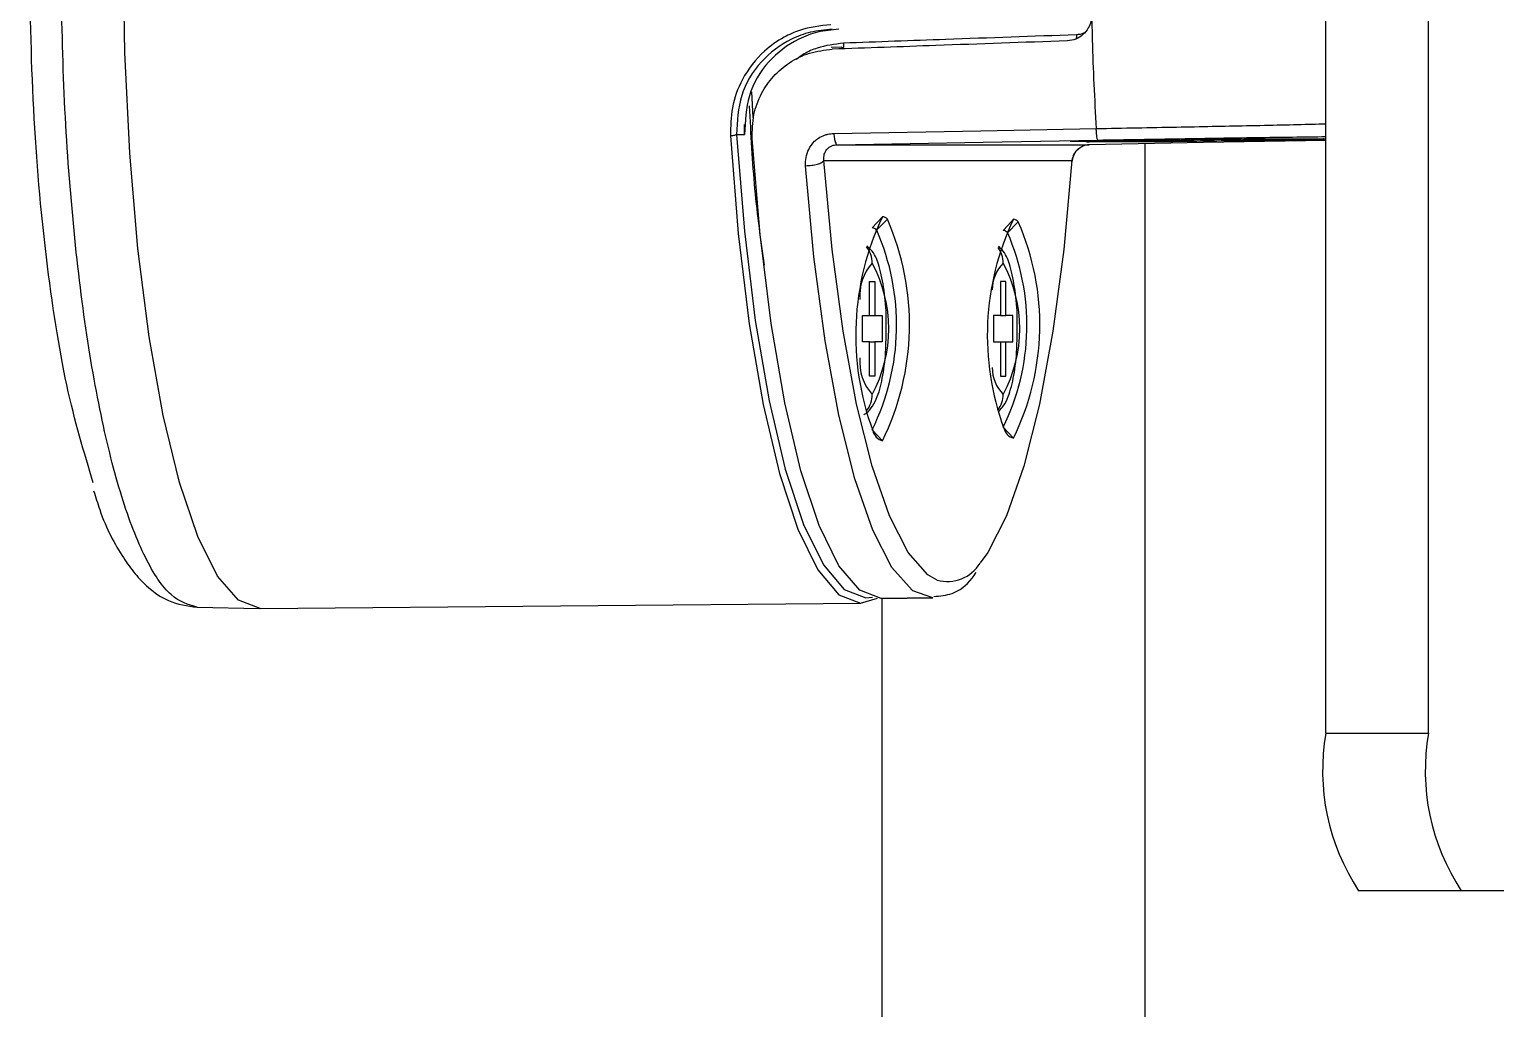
# Model space of a CAD drawing. Header units: millimetres. Extents: x 3916 to 10869, y 6515 to 11511.
# Drawn here: x 6060.06 to 6088, y 9493.54 to 9512.19 of the extents above; entities that cross this region are included whole.
import ezdxf

# ---------------------------------------------------------------- set-up
doc = ezdxf.new("R2010")
doc.units = ezdxf.units.MM
doc.header["$LTSCALE"] = 50

msp = doc.modelspace()

# ---------------------------------------------------------------- linework, layer by layer
at = {"color": 7, "linetype": 'Continuous', "lineweight": 25}
for p, q in [((6084.761, 9498.787), (6084.761, 9592.787)), ((6086.717, 9498.787), (6086.717, 9592.787)), ((6075.536, 9511.849), (6075.336, 9511.843)), ((6075.536, 9511.849), (6075.532, 9511.811)), ((6073.817, 9510.997), (6073.845, 9510.509)), ((6073.534, 9510.189), (6073.687, 9510.189)), ((6073.687, 9510.189), (6073.686, 9510.375)), ((6073.687, 9510.189), (6073.699, 9510.373)), ((6083.503, 9510.104), (6084.709, 9510.104)), ((6075.447, 9509.992), (6080.249, 9509.992)), ((6081.429, 9510.045), (6080.223, 9510.045)), ((6081.309, 9510.011), (6081.309, 8977.787)), ((6075.198, 9509.692), (6079.922, 9509.692)), ((6079.922, 9509.663), (6079.922, 9509.692)), ((6076.202, 9508.366), (6076.407, 9508.572)), ((6078.695, 9508.317), (6078.9, 9508.523)), ((6076.065, 9507.387), (6076.169, 9507.387)), ((6076.065, 9506.737), (6076.065, 9507.387)), ((6076.169, 9507.387), (6076.169, 9506.737)), ((6078.664, 9507.387), (6078.56, 9507.387)), ((6078.56, 9507.387), (6078.56, 9506.737)), ((6078.664, 9506.737), (6078.664, 9507.387)), ((6075.93, 9506.737), (6076.065, 9506.737)), ((6075.93, 9506.237), (6075.93, 9506.737)), ((6076.065, 9506.737), (6076.169, 9506.737)), ((6076.169, 9506.737), (6076.304, 9506.737)), ((6076.304, 9506.737), (6076.304, 9506.237)), ((6078.56, 9506.737), (6078.425, 9506.737)), ((6078.425, 9506.737), (6078.425, 9506.237)), ((6078.56, 9506.737), (6078.664, 9506.737)), ((6078.799, 9506.737), (6078.664, 9506.737)), ((6078.799, 9506.237), (6078.799, 9506.737)), ((6076.065, 9506.237), (6075.93, 9506.237)), ((6076.065, 9505.587), (6076.065, 9506.237)), ((6076.065, 9506.237), (6076.169, 9506.237)), ((6076.169, 9506.237), (6076.169, 9505.587)), ((6076.304, 9506.237), (6076.169, 9506.237)), ((6078.425, 9506.237), (6078.56, 9506.237)), ((6078.56, 9506.237), (6078.56, 9505.587)), ((6078.56, 9506.237), (6078.664, 9506.237)), ((6078.664, 9505.587), (6078.664, 9506.237)), ((6078.664, 9506.237), (6078.799, 9506.237)), ((6076.169, 9505.587), (6076.065, 9505.587)), ((6078.56, 9505.587), (6078.664, 9505.587)), ((6076.312, 9504.353), (6076.117, 9504.563)), ((6078.807, 9504.403), (6078.612, 9504.613)), ((6077.269, 9501.362), (6076.888, 9501.499)), ((6063.256, 9501.183), (6064.443, 9501.162)), ((6064.458, 9501.162), (6075.902, 9501.264)), ((6077.269, 9501.362), (6076.288, 9501.353)), ((6076.293, 9501.353), (6077.274, 9501.362)), ((6076.309, 8977.787), (6076.309, 9501.354)), ((6084.761, 9498.787), (6086.717, 9498.787)), ((6087.341, 9495.787), (6085.385, 9495.787)), ((6096.375, 9495.787), (6087.341, 9495.787))]:
    msp.add_line(p, q, dxfattribs=at)
at = {"color": 7, "linetype": 'Continuous', "lineweight": 25, "flags": 128}
for points in [[(6064.458, 9501.162), (6064.453, 9501.162), (6064.045, 9501.316), (6063.646, 9501.776), (6063.268, 9502.53), (6062.919, 9503.559), (6062.608, 9504.838), (6062.342, 9506.335), (6062.128, 9508.014), (6061.971, 9509.834), (6061.876, 9511.749), (6061.843, 9513.712)], [(6073.417, 9510.161), (6073.566, 9508.303), (6073.775, 9506.584), (6074.039, 9505.048), (6074.35, 9503.733), (6074.701, 9502.674), (6075.082, 9501.897), (6075.484, 9501.423), (6075.897, 9501.264), (6076.215, 9501.358)], [(6073.534, 9510.189), (6073.683, 9508.347), (6073.89, 9506.642), (6074.152, 9505.117), (6074.46, 9503.813), (6074.808, 9502.763), (6075.186, 9501.992), (6075.585, 9501.522), (6075.995, 9501.364), (6076.122, 9501.379)], [(6076.288, 9501.353), (6075.88, 9501.51), (6075.483, 9501.976), (6075.106, 9502.74), (6074.759, 9503.781), (6074.45, 9505.075), (6074.189, 9506.587), (6073.98, 9508.28), (6073.83, 9510.111)], [(6075.385, 9510.207), (6078.185, 9510.258), (6080.385, 9510.298)], [(6075.447, 9509.992), (6078.229, 9510.042), (6080.414, 9510.081)], [(6084.761, 9510.073), (6082.431, 9510.031), (6080.249, 9509.992)], [(6076.888, 9501.499), (6076.876, 9501.508), (6076.491, 9501.942), (6076.126, 9502.654), (6075.787, 9503.627), (6075.483, 9504.839), (6075.222, 9506.26), (6075.008, 9507.857), (6074.848, 9509.592)], [(6077.356, 9501.702), (6077.176, 9501.804), (6076.801, 9502.228), (6076.444, 9502.923), (6076.114, 9503.872), (6075.817, 9505.054), (6075.562, 9506.441), (6075.354, 9507.999), (6075.198, 9509.692)], [(6079.922, 9509.692), (6079.766, 9507.999), (6079.558, 9506.441), (6079.302, 9505.054), (6079.006, 9503.872), (6078.675, 9502.923), (6078.319, 9502.228), (6078.171, 9502.027)], [(6076.312, 9508.621), (6076.203, 9508.503), (6076.117, 9508.41)], [(6078.807, 9508.571), (6078.698, 9508.453), (6078.612, 9508.36)]]:
    msp.add_lwpolyline(points, dxfattribs=at)
at = {"color": 7, "linetype": 'Continuous', "lineweight": 25}
for centre, radius, start, end in [((6138.207, 9513.691), 57.922, 181.20849, 181.68627), ((6135.685, 9513.606), 55.399, 181.6753, 183.4228), ((6081.056, 9506.364), 5.253, 154.5541, 200.2119), ((6076.303, 9508.487), 0.135, 39.1965, 85.9093), ((6071.832, 9506.564), 4.996, 333.7305, 23.6971), ((6083.44, 9506.367), 5.13, 154.5544, 200.2098), ((6078.798, 9508.44), 0.132, 39.1838, 85.9061), ((6074.432, 9506.562), 4.879, 333.731, 23.6958), ((6076.108, 9508.289), 0.121, 39.1965, 85.9093), ((6072.079, 9506.556), 4.503, 333.7305, 23.6971), ((6078.603, 9508.243), 0.118, 39.1838, 85.906), ((6074.679, 9506.555), 4.386, 333.731, 23.6958), ((6075.61, 9507.738), 0.507, 359.9161, 37.8883), ((6078.105, 9507.738), 0.507, 359.9234, 35.6461), ((6076.79, 9507.125), 0.91, 137.7243, 185.2076), ((6073.802, 9506.487), 2.631, 331.6281, 28.3719), ((6079.146, 9507.22), 0.743, 135.899, 179.4616), ((6076.297, 9506.487), 2.631, 331.6281, 28.3719), ((6076.79, 9505.849), 0.91, 174.7924, 222.2757), ((6079.146, 9505.754), 0.743, 180.5384, 224.101), ((6075.61, 9505.236), 0.507, 322.1117, 0.0839), ((6078.105, 9505.236), 0.507, 324.3539, 0.0766), ((6076.389, 9504.611), 0.27, 193.2556, 253.5503), ((6078.882, 9504.655), 0.263, 193.2441, 253.5411), ((6077.555, 9502.389), 0.715, 253.8089, 329.5461), ((6088.836, 9498.069), 4.138, 170.0132, 213.477), ((6090.792, 9498.069), 4.138, 170.0132, 213.477)]:
    msp.add_arc(centre, radius, start, end, dxfattribs=at)
for points, knots in [([(6061.277, 9503.554), (6061.101, 9504.134), (6060.748, 9505.292), (6060.363, 9507.789), (6060.106, 9510.639), (6060.074, 9512.688), (6060.058, 9513.712)], [0, 0, 0, 0, 0.2500024, 0.5000018, 0.7499994, 1, 1, 1, 1]), ([(6063.256, 9501.188), (6063.088, 9501.234), (6062.751, 9501.327), (6062.262, 9502.068), (6061.809, 9503.226), (6061.412, 9504.796), (6061.085, 9506.706), (6060.844, 9508.887), (6060.689, 9511.252), (6060.67, 9512.892), (6060.66, 9513.712)], [0, 0, 0, 0, 0.1229281, 0.2482285, 0.3735291, 0.4988236, 0.6241176, 0.7494115, 0.8747047, 1, 1, 1, 1]), ([(6080.298, 9512.47), (6080.295, 9512.425), (6080.29, 9512.336), (6080.235, 9512.202), (6080.139, 9512.081), (6080, 9511.991), (6079.892, 9511.977), (6079.837, 9511.97)], [0, 0, 0, 0, 0.173961, 0.350212, 0.567508, 0.783832, 1, 1, 1, 1]), ([(6075.331, 9512.277), (6075.128, 9512.254), (6074.817, 9512.219), (6074.393, 9512.026), (6073.99, 9511.742), (6073.634, 9511.28), (6073.424, 9510.71), (6073.419, 9510.34), (6073.417, 9510.161)], [0, 0, 0, 0, 0.1892119, 0.2898646, 0.4340381, 0.6499567, 0.8307748, 1, 1, 1, 1]), ([(6075.354, 9512.189), (6075.215, 9512.176), (6074.947, 9512.152), (6074.467, 9511.973), (6073.964, 9511.594), (6073.569, 9510.94), (6073.546, 9510.44), (6073.534, 9510.189)], [0, 0, 0, 0, 0.135922, 0.264866, 0.501257, 0.750544, 1, 1, 1, 1]), ([(6075.481, 9512.189), (6075.346, 9512.176), (6075.082, 9512.153), (6074.606, 9511.974), (6074.106, 9511.595), (6073.717, 9510.939), (6073.697, 9510.439), (6073.687, 9510.189)], [0, 0, 0, 0, 0.133831, 0.262052, 0.501043, 0.750424, 1, 1, 1, 1]), ([(6080.007, 9512.084), (6079.178, 9512.055), (6077.698, 9512.002), (6076.219, 9511.949), (6075.568, 9511.926)], [0, 0, 0, 0, 0.560319, 1, 1, 1, 1]), ([(6080.007, 9512.084), (6080.007, 9512.068), (6080.008, 9512.039), (6080.005, 9512.017), (6080.003, 9512.007)], [0, 0, 0, 0, 0.569352, 1, 1, 1, 1]), ([(6080.165, 9512.128), (6080.149, 9512.12), (6080.121, 9512.105), (6080.067, 9512.089), (6080.03, 9512.086), (6080.007, 9512.084)], [0, 0, 0, 0, 0.33101, 0.577026, 1, 1, 1, 1]), ([(6073.83, 9510.111), (6073.833, 9510.265), (6073.837, 9510.561), (6073.99, 9510.966), (6074.224, 9511.304), (6074.536, 9511.57), (6074.922, 9511.76), (6075.21, 9511.793), (6075.357, 9511.81)], [0, 0, 0, 0, 0.180662, 0.349944, 0.504429, 0.66401, 0.829082, 1, 1, 1, 1]), ([(6075.568, 9511.926), (6075.399, 9511.904), (6075.139, 9511.871), (6074.842, 9511.744), (6074.723, 9511.653), (6074.676, 9511.617)], [0, 0, 0, 0, 0.528148, 0.811863, 1, 1, 1, 1]), ([(6079.837, 9511.97), (6079.001, 9511.94), (6077.508, 9511.887), (6076.014, 9511.834), (6075.357, 9511.81)], [0, 0, 0, 0, 0.559969, 1, 1, 1, 1]), ([(6075.568, 9511.926), (6075.569, 9511.91), (6075.57, 9511.877), (6075.565, 9511.838), (6075.557, 9511.815), (6075.551, 9511.812), (6075.548, 9511.81)], [0, 0, 0, 0, 0.279516, 0.559091, 0.779544, 1, 1, 1, 1]), ([(6073.774, 9510.732), (6073.802, 9510.192), (6073.86, 9509.102), (6073.991, 9508.169), (6074.057, 9507.698)], [0, 0, 0, 0, 0.4955181, 1, 1, 1, 1]), ([(6080.385, 9510.299), (6080.903, 9510.309), (6081.908, 9510.328), (6083.307, 9510.356), (6084.274, 9510.377), (6084.674, 9510.389), (6084.761, 9510.392)], [0, 0, 0, 0, 0.307307, 0.596124, 0.912358, 1, 1, 1, 1]), ([(6074.848, 9509.592), (6074.848, 9509.644), (6074.848, 9509.752), (6074.904, 9509.916), (6074.993, 9510.039), (6075.101, 9510.126), (6075.189, 9510.17), (6075.287, 9510.199), (6075.347, 9510.204), (6075.385, 9510.207)], [0, 0, 0, 0, 0.1718049, 0.353517, 0.5653232, 0.6695824, 0.8096334, 0.8798679, 1, 1, 1, 1]), ([(6075.385, 9510.207), (6075.388, 9510.173), (6075.395, 9510.107), (6075.412, 9510.039), (6075.43, 9509.999), (6075.441, 9509.994), (6075.447, 9509.992)], [0, 0, 0, 0, 0.279742, 0.559494, 0.779747, 1, 1, 1, 1]), ([(6080.223, 9510.045), (6080.202, 9510.046), (6080.16, 9510.047), (6080.424, 9510.053), (6080.889, 9510.063), (6081.507, 9510.074), (6082.178, 9510.086), (6082.797, 9510.096), (6083.292, 9510.102), (6083.433, 9510.103), (6083.503, 9510.104)], [0, 0, 0, 0, 0.125274, 0.250282, 0.375276, 0.500252, 0.625214, 0.750151, 0.875075, 1, 1, 1, 1]), ([(6080.414, 9510.081), (6080.411, 9510.085), (6080.405, 9510.092), (6080.397, 9510.141), (6080.39, 9510.207), (6080.387, 9510.268), (6080.385, 9510.298)], [0, 0, 0, 0, 0.285946, 0.499567, 0.749804, 1, 1, 1, 1]), ([(6080.414, 9510.081), (6080.943, 9510.089), (6082.002, 9510.107), (6083.602, 9510.132), (6084.348, 9510.141), (6084.761, 9510.146)], [0, 0, 0, 0, 0.308004, 0.616281, 1, 1, 1, 1]), ([(6084.709, 9510.104), (6084.73, 9510.103), (6084.772, 9510.102), (6084.509, 9510.096), (6084.045, 9510.086), (6083.428, 9510.074), (6082.756, 9510.063), (6082.136, 9510.053), (6081.64, 9510.047), (6081.499, 9510.046), (6081.429, 9510.045)], [0, 0, 0, 0, 0.124921, 0.249842, 0.374778, 0.499738, 0.624718, 0.749716, 0.874723, 1, 1, 1, 1]), ([(6075.198, 9509.692), (6075.197, 9509.732), (6075.194, 9509.803), (6075.235, 9509.885), (6075.284, 9509.936), (6075.334, 9509.967), (6075.388, 9509.987), (6075.428, 9509.991), (6075.447, 9509.992)], [0, 0, 0, 0, 0.2812, 0.503993, 0.636462, 0.762343, 0.883004, 1, 1, 1, 1]), ([(6080.701, 9510.075), (6080.573, 9510.072), (6080.316, 9510.068), (6080.03, 9510.062), (6079.877, 9510.058), (6079.882, 9510.056), (6080.045, 9510.058), (6080.34, 9510.062), (6080.636, 9510.066), (6080.813, 9510.069), (6080.856, 9510.07)], [0, 0, 0, 0, 0.1364532, 0.2729719, 0.4095435, 0.5461366, 0.6827836, 0.8194774, 0.955985, 1, 1, 1, 1]), ([(6080.249, 9509.992), (6080.23, 9509.991), (6080.19, 9509.987), (6080.131, 9509.967), (6080.074, 9509.936), (6080.012, 9509.885), (6079.949, 9509.803), (6079.932, 9509.732), (6079.922, 9509.692)], [0, 0, 0, 0, 0.117038, 0.23777, 0.363751, 0.496352, 0.718942, 1, 1, 1, 1]), ([(6079.926, 9509.663), (6079.933, 9509.704), (6079.946, 9509.785), (6080.009, 9509.878), (6080.075, 9509.936), (6080.113, 9509.956), (6080.131, 9509.965)], [0, 0, 0, 0, 0.342364, 0.67998, 0.84672, 1, 1, 1, 1]), ([(6081.916, 9510.092), (6081.92, 9510.092), (6081.929, 9510.093), (6081.773, 9510.091), (6081.487, 9510.088), (6081.103, 9510.082), (6080.835, 9510.077), (6080.701, 9510.075)], [0, 0, 0, 0, 0.120764, 0.34048, 0.560234, 0.780068, 1, 1, 1, 1]), ([(6083.82, 9510.075), (6083.691, 9510.072), (6083.435, 9510.068), (6083.149, 9510.062), (6082.995, 9510.058), (6083.001, 9510.056), (6083.163, 9510.058), (6083.458, 9510.062), (6083.842, 9510.068), (6084.111, 9510.072), (6084.246, 9510.075)], [0, 0, 0, 0, 0.124907, 0.249876, 0.374892, 0.499933, 0.625139, 0.750146, 0.875104, 1, 1, 1, 1]), ([(6084.72, 9510.089), (6084.678, 9510.088), (6084.546, 9510.087), (6084.219, 9510.082), (6083.953, 9510.077), (6083.82, 9510.075)], [0, 0, 0, 0, 0.185857, 0.592829, 1, 1, 1, 1]), ([(6084.246, 9510.075), (6084.378, 9510.077), (6084.58, 9510.081), (6084.714, 9510.084), (6084.761, 9510.085)], [0, 0, 0, 0, 0.652586, 1, 1, 1, 1]), ([(6076.381, 9506.449), (6076.383, 9506.529), (6076.39, 9506.795), (6076.35, 9507.245), (6076.262, 9507.656), (6076.176, 9507.915), (6076.052, 9508.034), (6076.017, 9508.067)], [0, 0, 0, 0, 0.11889, 0.395029, 0.68607, 0.911918, 1, 1, 1, 1]), ([(6078.877, 9506.509), (6078.878, 9506.569), (6078.884, 9506.815), (6078.844, 9507.245), (6078.756, 9507.656), (6078.674, 9507.911), (6078.554, 9508.026), (6078.523, 9508.056)], [0, 0, 0, 0, 0.093043, 0.380531, 0.683533, 0.918663, 1, 1, 1, 1]), ([(6078.533, 9504.92), (6078.562, 9504.951), (6078.643, 9505.038), (6078.736, 9505.249), (6078.822, 9505.581), (6078.878, 9506.05), (6078.877, 9506.373), (6078.877, 9506.509)], [0, 0, 0, 0, 0.080527, 0.227227, 0.512622, 0.796267, 1, 1, 1, 1]), ([(6075.956, 9504.851), (6075.973, 9504.862), (6076.046, 9504.905), (6076.135, 9505.029), (6076.246, 9505.246), (6076.325, 9505.582), (6076.381, 9506.031), (6076.381, 9506.334), (6076.381, 9506.449)], [0, 0, 0, 0, 0.035065, 0.142715, 0.284137, 0.559265, 0.832707, 1, 1, 1, 1]), ([(6061.283, 9503.404), (6061.321, 9503.281), (6061.483, 9502.753), (6061.745, 9502.271), (6062.064, 9501.818), (6062.338, 9501.535), (6062.728, 9501.26), (6063.068, 9501.21), (6063.256, 9501.183)], [0, 0, 0, 0, 0.093426, 0.402009, 0.53147, 0.655043, 0.810005, 1, 1, 1, 1]), ([(6077.291, 9501.388), (6077.41, 9501.399), (6077.683, 9501.425), (6077.942, 9501.616), (6078.074, 9501.809), (6078.1, 9501.846)], [0, 0, 0, 0, 0.383387, 0.8794, 1, 1, 1, 1])]:
    msp.add_open_spline(points, degree=3, knots=knots, dxfattribs=at)
for points in [[(6073.534, 9510.189), (6073.53, 9510.186), (6073.522, 9510.178), (6073.493, 9510.169), (6073.457, 9510.162), (6073.43, 9510.161), (6073.417, 9510.161)], [(6074.848, 9509.592), (6074.888, 9509.594), (6074.966, 9509.597), (6075.076, 9509.62), (6075.162, 9509.653), (6075.186, 9509.679), (6075.198, 9509.692)]]:
    msp.add_open_spline(points, degree=3, dxfattribs=at)

doc.saveas('drawing.dxf')
